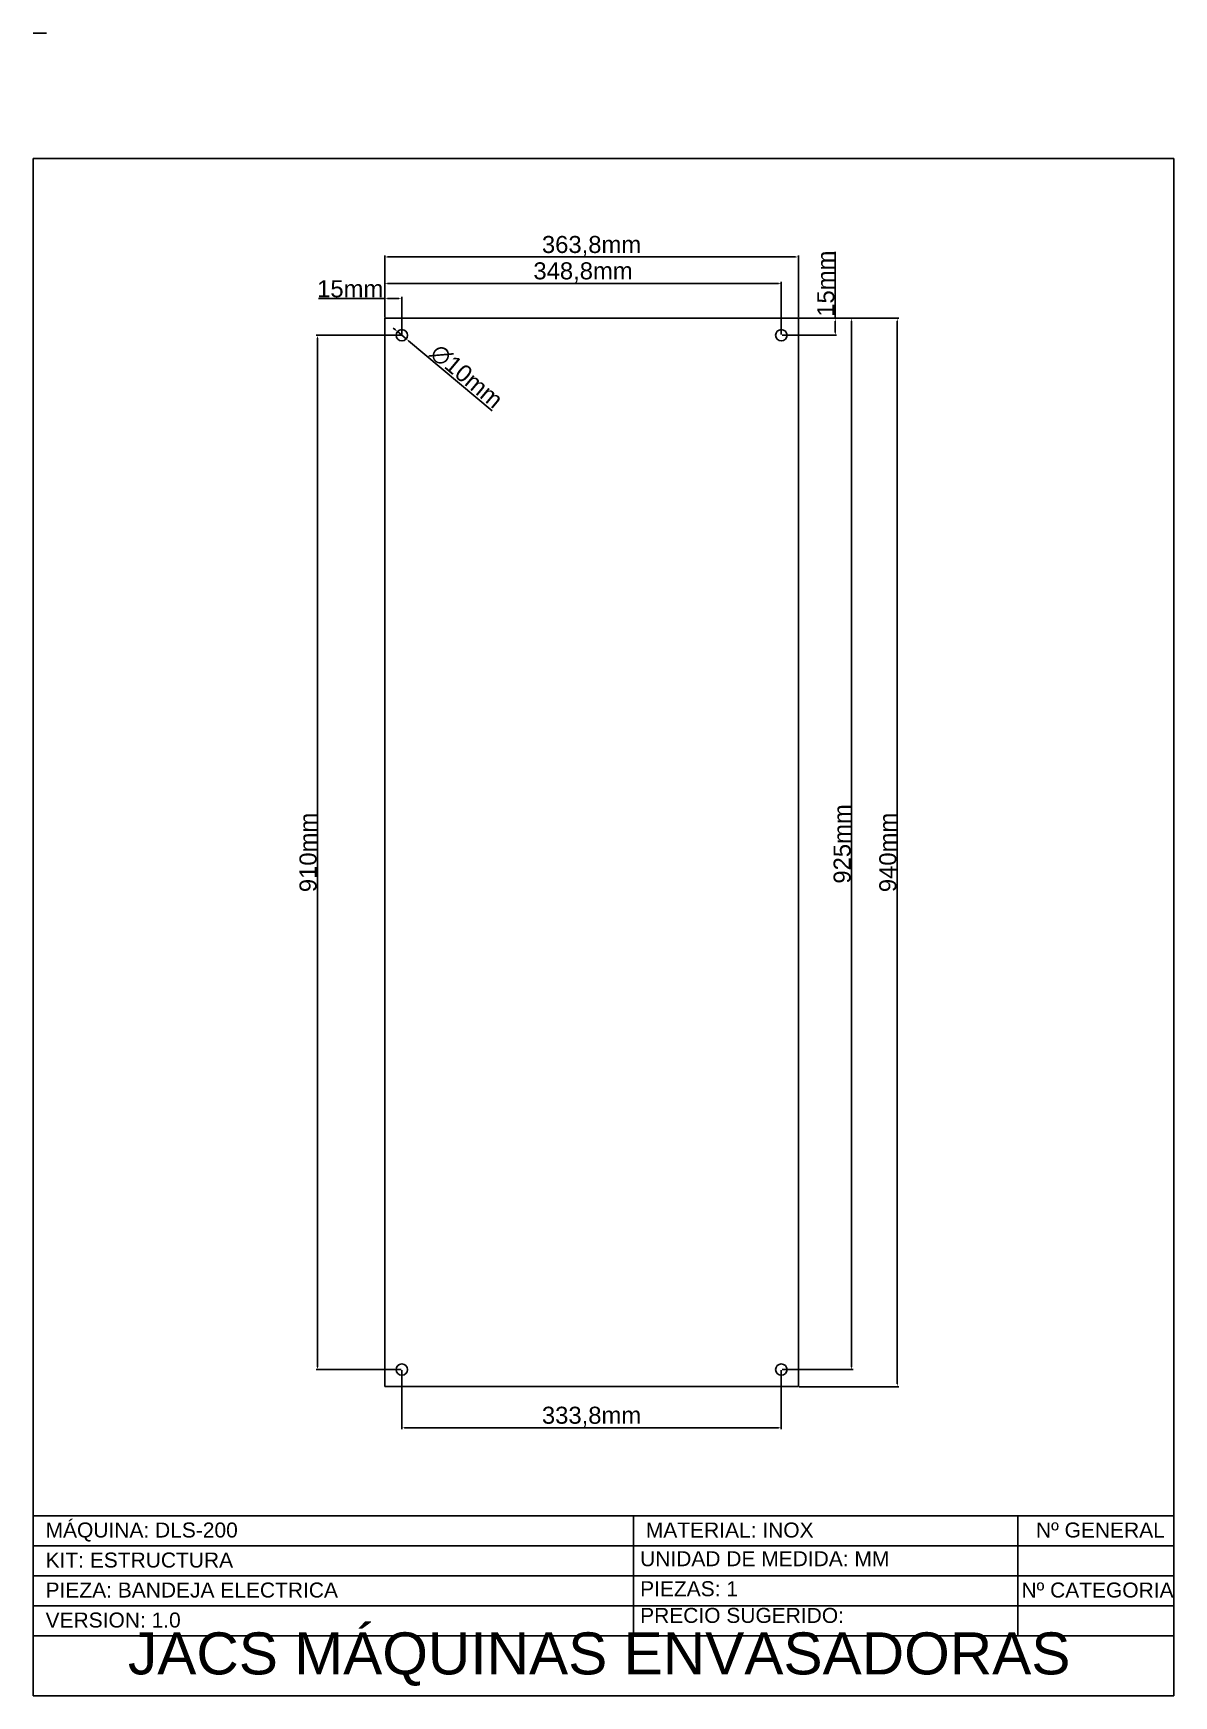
# Paper-space layout 'E1' of a CAD drawing. Header units: centimetres, sheet in millimetres. Extents: x 3 to 193, y 0 to 277.
# The model-space entities are those that its viewports show. They can reach past a viewport. Long polylines and large blocks are cut down to what shows.
import ezdxf

# ---------------------------------------------------------------- set-up
doc = ezdxf.new("R2010")
doc.units = ezdxf.units.CM
doc.header["$LTSCALE"] = 0.5
doc.styles.get("Standard").update_dxf_attribs({"font": 'arial.ttf'})
doc.dimstyles.new('ISO-25', dxfattribs={"dimtxt": 15, "dimasz": 2.5, "dimexe": 1.25, "dimexo": 0.625, "dimtad": 1, "dimtxsty": 'Standard', "dimcen": 2.5, "dimclrd": 1, "dimclre": 1, "dimadec": 0, "dimazin": 0, "dimtfac": 1, "dimtmove": 0, "dimatfit": 3, "dimfxl": 1, "dimarcsym": 0})

# ---------------------------------------------------------------- blocks, each defined once
blk = doc.blocks.new('*D338')
at = {"color": 1, "lineweight": -2, "transparency": 16777216}
for p, q in [((11088.6, 44345.6), (11088.6, 44376.8)), ((11437.4, 44330.6), (11437.4, 44376.8)), ((11091.1, 44375.6), (11434.9, 44375.6))]:
    blk.add_line(p, q, dxfattribs=at)
at = {"color": 1, "transparency": 16777216}
for points in [[(11091.1, 44376), (11091.1, 44375.1), (11088.6, 44375.6)], [(11434.9, 44376), (11434.9, 44375.1), (11437.4, 44375.6)]]:
    blk.add_solid(points, dxfattribs=at)
at = {"layer": 'Defpoints', "color": 0, "transparency": 16777216}
for p in [(11437.4, 44375.6), (11088.6, 44344.9), (11437.4, 44329.9)]:
    blk.add_point(p, dxfattribs=at)
at = {"color": 0, "transparency": 16777216, "insert": (11263, 44385.2), "char_height": 15, "attachment_point": 5}
blk.add_mtext('348,8mm', dxfattribs=at)
blk = doc.blocks.new('*D339')
at = {"color": 1, "lineweight": -2, "transparency": 16777216}
for p, q in [((11088.6, 44362.4), (11030.3, 44362.4)), ((11088.6, 44345.6), (11088.6, 44363.6)), ((11101.1, 44362.4), (11091.1, 44362.4)), ((11103.6, 44330.6), (11103.6, 44363.6))]:
    blk.add_line(p, q, dxfattribs=at)
at = {"color": 1, "transparency": 16777216}
for points in [[(11091.1, 44362.8), (11091.1, 44362), (11088.6, 44362.4)], [(11101.1, 44362.8), (11101.1, 44362), (11103.6, 44362.4)]]:
    blk.add_solid(points, dxfattribs=at)
at = {"layer": 'Defpoints', "color": 0, "transparency": 16777216}
for p in [(11088.6, 44362.4), (11088.6, 44344.9), (11103.6, 44329.9)]:
    blk.add_point(p, dxfattribs=at)
at = {"color": 0, "transparency": 16777216, "insert": (11058.2, 44370.7), "char_height": 15, "attachment_point": 5}
blk.add_mtext('15mm', dxfattribs=at)
blk = doc.blocks.new('*D340')
at = {"color": 1, "lineweight": -2, "transparency": 16777216}
for p, q in [((11088.6, 44345.6), (11088.6, 44400)), ((11449.9, 44398.8), (11091.1, 44398.8)), ((11452.4, 44345.6), (11452.4, 44400))]:
    blk.add_line(p, q, dxfattribs=at)
at = {"color": 1, "transparency": 16777216}
for points in [[(11091.1, 44399.2), (11091.1, 44398.4), (11088.6, 44398.8)], [(11449.9, 44399.2), (11449.9, 44398.4), (11452.4, 44398.8)]]:
    blk.add_solid(points, dxfattribs=at)
at = {"layer": 'Defpoints', "color": 0, "transparency": 16777216}
for p in [(11088.6, 44398.8), (11088.6, 44344.9), (11452.4, 44344.9)]:
    blk.add_point(p, dxfattribs=at)
at = {"color": 0, "transparency": 16777216, "insert": (11270.5, 44408.4), "char_height": 15, "attachment_point": 5}
blk.add_mtext('363,8mm', dxfattribs=at)
blk = doc.blocks.new('*D341')
at = {"color": 1, "lineweight": -2, "transparency": 16777216}
for p, q in [((11484.9, 44344.9), (11484.9, 44403.3)), ((11453.1, 44344.9), (11486.1, 44344.9)), ((11484.9, 44332.4), (11484.9, 44342.4)), ((11438.1, 44329.9), (11486.1, 44329.9))]:
    blk.add_line(p, q, dxfattribs=at)
at = {"color": 1, "transparency": 16777216}
for points in [[(11484.5, 44342.4), (11485.3, 44342.4), (11484.9, 44344.9)], [(11484.5, 44332.4), (11485.3, 44332.4), (11484.9, 44329.9)]]:
    blk.add_solid(points, dxfattribs=at)
at = {"layer": 'Defpoints', "color": 0, "transparency": 16777216}
for p in [(11452.4, 44344.9), (11484.9, 44344.9), (11437.4, 44329.9)]:
    blk.add_point(p, dxfattribs=at)
at = {"color": 0, "transparency": 16777216, "insert": (11476.6, 44375.3), "char_height": 15, "attachment_point": 5, "rotation": 90}
blk.add_mtext('15mm', dxfattribs=at)
blk = doc.blocks.new('*D342')
at = {"color": 1, "lineweight": -2, "transparency": 16777216}
for p, q in [((11453.1, 44344.9), (11500.5, 44344.9)), ((11499.3, 44342.4), (11499.3, 43422.4)), ((11438.1, 43419.9), (11500.5, 43419.9))]:
    blk.add_line(p, q, dxfattribs=at)
at = {"color": 1, "transparency": 16777216}
for points in [[(11498.8, 44342.4), (11499.7, 44342.4), (11499.3, 44344.9)], [(11498.8, 43422.4), (11499.7, 43422.4), (11499.3, 43419.9)]]:
    blk.add_solid(points, dxfattribs=at)
at = {"layer": 'Defpoints', "color": 0, "transparency": 16777216}
for p in [(11452.4, 44344.9), (11437.4, 43419.9), (11499.3, 43419.9)]:
    blk.add_point(p, dxfattribs=at)
at = {"color": 0, "transparency": 16777216, "insert": (11491, 43882.4), "char_height": 15, "attachment_point": 5, "rotation": 90}
blk.add_mtext('925mm', dxfattribs=at)
blk = doc.blocks.new('*D343')
at = {"color": 1, "lineweight": -2, "transparency": 16777216}
for p, q in [((11453.1, 44344.9), (11540.7, 44344.9)), ((11539.4, 44342.4), (11539.4, 43407.4)), ((11453.1, 43404.9), (11540.7, 43404.9))]:
    blk.add_line(p, q, dxfattribs=at)
at = {"color": 1, "transparency": 16777216}
for points in [[(11539, 44342.4), (11539.9, 44342.4), (11539.4, 44344.9)], [(11539, 43407.4), (11539.9, 43407.4), (11539.4, 43404.9)]]:
    blk.add_solid(points, dxfattribs=at)
at = {"layer": 'Defpoints', "color": 0, "transparency": 16777216}
for p in [(11452.4, 44344.9), (11452.4, 43404.9), (11539.4, 43404.9)]:
    blk.add_point(p, dxfattribs=at)
at = {"color": 0, "transparency": 16777216, "insert": (11531.2, 43874.9), "char_height": 15, "attachment_point": 5, "rotation": 90}
blk.add_mtext('940mm', dxfattribs=at)
blk = doc.blocks.new('*D344')
at = {"color": 1, "lineweight": -2, "transparency": 16777216}
for p, q in [((11103, 44329.9), (11028.2, 44329.9)), ((11029.5, 44327.4), (11029.5, 43422.4)), ((11103, 43419.9), (11028.2, 43419.9))]:
    blk.add_line(p, q, dxfattribs=at)
at = {"color": 1, "transparency": 16777216}
for points in [[(11029, 44327.4), (11029.9, 44327.4), (11029.5, 44329.9)], [(11029, 43422.4), (11029.9, 43422.4), (11029.5, 43419.9)]]:
    blk.add_solid(points, dxfattribs=at)
at = {"layer": 'Defpoints', "color": 0, "transparency": 16777216}
for p in [(11103.6, 44329.9), (11029.5, 43419.9), (11103.6, 43419.9)]:
    blk.add_point(p, dxfattribs=at)
at = {"color": 0, "transparency": 16777216, "insert": (11021.2, 43874.9), "char_height": 15, "attachment_point": 5, "rotation": 90}
blk.add_mtext('910mm', dxfattribs=at)
blk = doc.blocks.new('*D345')
at = {"color": 1, "lineweight": -2, "transparency": 16777216}
for p, q in [((11103.6, 43419.3), (11103.6, 43367.5)), ((11437.4, 43419.3), (11437.4, 43367.5)), ((11106.1, 43368.7), (11434.9, 43368.7))]:
    blk.add_line(p, q, dxfattribs=at)
at = {"color": 1, "transparency": 16777216}
for points in [[(11106.1, 43369.2), (11106.1, 43368.3), (11103.6, 43368.7)], [(11434.9, 43369.2), (11434.9, 43368.3), (11437.4, 43368.7)]]:
    blk.add_solid(points, dxfattribs=at)
at = {"layer": 'Defpoints', "color": 0, "transparency": 16777216}
for p in [(11103.6, 43419.9), (11437.4, 43419.9), (11437.4, 43368.7)]:
    blk.add_point(p, dxfattribs=at)
at = {"color": 0, "transparency": 16777216, "insert": (11270.5, 43378.4), "char_height": 15, "attachment_point": 5}
blk.add_mtext('333,8mm', dxfattribs=at)
blk = doc.blocks.new('*D346')
at = {"color": 1, "lineweight": -2, "transparency": 16777216}
for p, q in [((11097.9, 44334.7), (11096, 44336.3)), ((11099.8, 44333.1), (11107.5, 44326.7)), ((11183.2, 44263.5), (11109.4, 44325.1))]:
    blk.add_line(p, q, dxfattribs=at)
at = {"color": 1, "transparency": 16777216}
for points in [[(11098.1, 44335.1), (11097.6, 44334.4), (11099.8, 44333.1)], [(11109.7, 44325.4), (11109.1, 44324.8), (11107.5, 44326.7)]]:
    blk.add_solid(points, dxfattribs=at)
at = {"layer": 'Defpoints', "color": 0, "transparency": 16777216}
for p in [(11099.8, 44333.1), (11107.5, 44326.7)]:
    blk.add_point(p, dxfattribs=at)
at = {"color": 0, "transparency": 16777216, "insert": (11160.5, 44293.8), "char_height": 15, "attachment_point": 5, "rotation": 320.1456}
blk.add_mtext('∅10mm', dxfattribs=at)

msp = doc.modelspace()

# ---------------------------------------------------------------- linework, layer by layer
for p, q in [((11088.638, 44344.929), (11452.438, 44344.929)), ((11088.638, 43404.929), (11088.638, 44344.929)), ((11088.638, 44344.929), (11113.638, 44344.929)), ((11452.438, 43404.929), (11452.438, 44344.929)), ((11452.438, 43404.929), (11088.638, 43404.929))]:
    msp.add_line(p, q)
for centre in [(11103.638, 44329.929), (11437.438, 44329.929), (11103.638, 43419.929), (11437.438, 43419.929)]:
    msp.add_circle(centre, 5)

# ---------------------------------------------------------------- dimensions: what is measured, and where the dimension line sits
for base, p1, p2, picture, middle in [((11088.638, 44398.777), (11452.438, 44344.929), (11088.638, 44344.929), '*D340', (11270.538, 44408.416)), ((11088.638, 44362.367), (11103.638, 44329.929), (11088.638, 44344.929), '*D339', (11058.22, 44370.65)), ((11437.438, 43368.738), (11103.638, 43419.929), (11437.438, 43419.929), '*D345', (11270.538, 43378.378))]:
    dim = msp.add_linear_dim(base=base, p1=p1, p2=p2, dimstyle='ISO-25', override={"dimpost": 'mm'})
    dim.commit()
    dim.dimension.update_dxf_attribs({"geometry": picture, "text_midpoint": middle})
for base, p1, p2, picture, middle in [((11484.868, 44344.929), (11437.438, 44329.929), (11452.438, 44344.929), '*D341', (11476.585, 44375.348)), ((11499.266, 43419.929), (11452.438, 44344.929), (11437.438, 43419.929), '*D342', (11490.982, 43882.429)), ((11539.436, 43404.929), (11452.438, 44344.929), (11452.438, 43404.929), '*D343', (11531.153, 43874.929)), ((11029.452, 43419.929), (11103.638, 44329.929), (11103.638, 43419.929), '*D344', (11021.169, 43874.929))]:
    dim = msp.add_linear_dim(base=base, p1=p1, p2=p2, angle=90, dimstyle='ISO-25', override={"dimpost": 'mm'})
    dim.commit()
    dim.dimension.update_dxf_attribs({"geometry": picture, "text_midpoint": middle})
dim = msp.add_linear_dim(base=(11437.438, 44375.56), p1=(11088.638, 44344.929), p2=(11437.438, 44329.929), dimstyle='ISO-25', override={"dimpost": 'mm'})
dim.commit()
dim.dimension.update_dxf_attribs({"geometry": '*D338', "text_midpoint": (11263.038, 44375.56), "dimtype": 160})
dim = msp.add_diameter_dim_2p(p1=(11099.8, 44333.134), p2=(11107.477, 44326.725), dimstyle='ISO-25', override={"dimpost": 'mm'})
dim.commit()
dim.dimension.update_dxf_attribs({"geometry": '*D346', "text_midpoint": (11154.958, 44287.089), "dimtype": 163})

psp = doc.layouts.new('E1')

# ---------------------------------------------------------------- linework, layer by layer
for p, q in [((3.11, 276.94), (5.31, 276.94)), ((3.11, 256.06), (3.11, -0.06)), ((3.11, 256.06), (193.11, 256.06)), ((193.11, -0.06), (193.11, 256.06)), ((3.11, 24.94), (3.11, 29.94)), ((3.11, 29.94), (193.11, 29.94)), ((3.11, 29.94), (103.11, 29.94)), ((103.11, 29.94), (103.11, 9.94)), ((193.11, 29.94), (167.11, 29.94)), ((167.11, 29.94), (167.11, 9.94)), ((193.11, 29.94), (168.11, 29.94)), ((193.11, 24.94), (3.11, 24.94)), ((193.11, 19.94), (193.11, 24.94)), ((3.11, 14.94), (3.11, 19.94)), ((3.11, 19.94), (193.11, 19.94)), ((193.11, 14.94), (3.11, 14.94)), ((193.11, 9.94), (193.11, 14.94)), ((3.11, -0.06), (3.11, 9.94)), ((3.11, 9.94), (193.11, 9.94)), ((3.11, -0.06), (193.11, -0.06))]:
    psp.add_line(p, q)

# ---------------------------------------------------------------- texts
at = {"attachment_point": 1}
for s, width, insert, char_height in [('MÁQUINA: DLS-200', 100, (5.16, 28.81), 2.5), ('MATERIAL: INOX', 100, (105.16, 28.81), 2.5), ('Nº GENERAL', 100, (170.16, 28.81), 2.5), ('KIT: ESTRUCTURA', 100, (5.16, 23.81), 2.5), ('UNIDAD DE MEDIDA: MM', 100, (104.21, 24.03), 2.5), ('PIEZA: BANDEJA ELECTRICA', 100, (5.16, 18.81), 2.5), ('PIEZAS: 1', 100, (104.21, 19.03), 2.5), ('Nº CATEGORIA', 100, (167.74, 18.81), 2.5), ('PRECIO SUGERIDO: ', 100, (104.21, 14.58), 2.5), ('VERSION: 1.0', 100, (5.16, 13.81), 2.5), ('    JACS MÁQUINAS ENVASADORAS', 186.3441, (8.01, 10.5), 7)]:
    psp.add_mtext_dynamic_manual_height_columns(s, width=width, gutter_width=12.5, heights=[0], dxfattribs=dict(at, insert=insert, char_height=char_height))

# ---------------------------------------------------------------- viewports
at = {"layer": '0', "view_target_point": (-247.019, -525.705)}
psp.add_viewport(center=(98.11, 143), size=(190, 226.121), view_center_point=(11528.046, 44414.072), view_height=1193.9643, dxfattribs=at)

doc.saveas('drawing.dxf')
